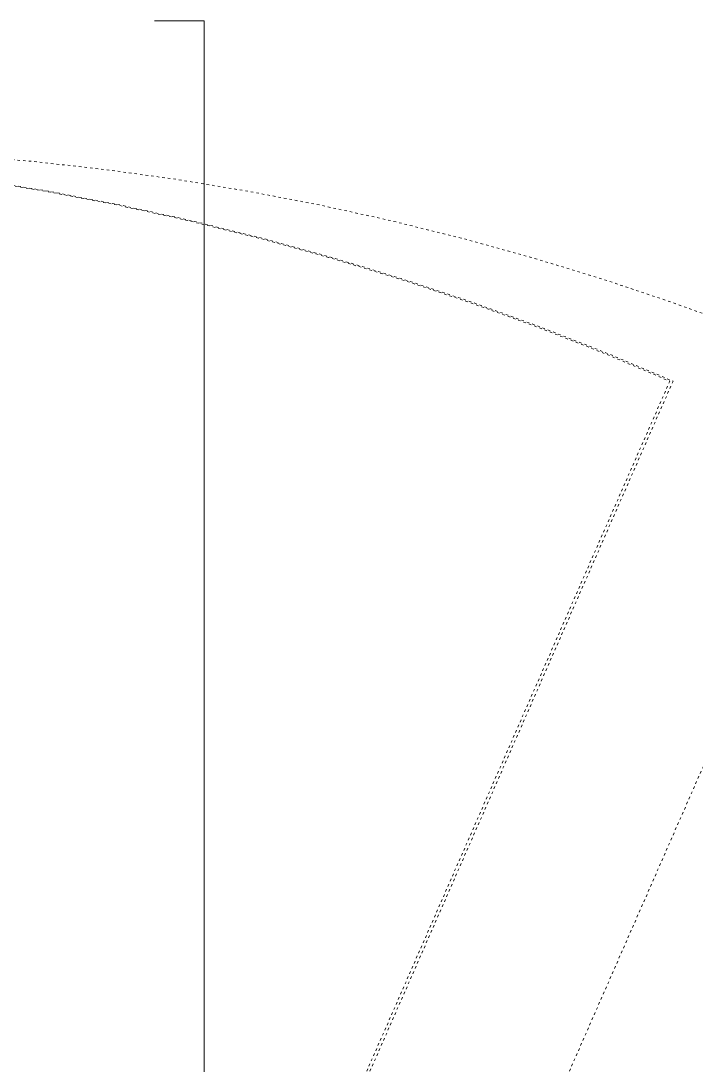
# Model space of a CAD drawing. Extents: x -1133 to 23780, y -1311 to 8245.
# Drawn here: x 1187.27 to 1214.36, y 905.92 to 947.82 of the extents above; entities that cross this region are included whole.
import ezdxf

# ---------------------------------------------------------------- set-up
doc = ezdxf.new("R2010")
doc.units = 0
doc.header["$MEASUREMENT"] = 0
doc.linetypes.add('DOT2', pattern=[0.125, 0, -0.125])
doc.layers.get('0').update_dxf_attribs({"color": 9, "lineweight": 9})
for name, color, linetype, lineweight in [('06D', 9, 'Continuous', 9), ('10', 9, 'Continuous', 9), ('20', 9, 'DOT2', 9)]:
    doc.layers.add(name, color=color, linetype=linetype, lineweight=lineweight)

# ---------------------------------------------------------------- blocks, each defined once
blk = doc.blocks.new('fsdfsfsfsfd')
at = {"layer": '06D', "elevation": 0}
blk.add_lwpolyline([(52591.75, -74474.977), (52589.75, -74474.977), (52589.75, -74595.977), (52591.75, -74595.977)], dxfattribs=at)
at = {"layer": '20', "elevation": 0}
blk.add_lwpolyline([(52607.49, -74590.872), (52562.943, -74489.432)], dxfattribs=at)
at = {"layer": '20'}
blk.add_arc((52607.49, -74590.872), 110.79, 89.60696, 113.70858, dxfattribs=at)
blk = doc.blocks.new('p-zemin kat')
at = {"xscale": -1}
blk.add_blockref('fsdfsfsfsfd', (53776.25, 75422.795), dxfattribs=at)

msp = doc.modelspace()

# ---------------------------------------------------------------- block references
at = {"xscale": -1}
for p in [(53776.379, 75422.795), (53784.379, 75422.795)]:
    msp.add_blockref('fsdfsfsfsfd', p, dxfattribs=at)
at = {"layer": '10'}
msp.add_blockref('p-zemin kat', (0, 0), dxfattribs=at)

doc.saveas('drawing.dxf')
